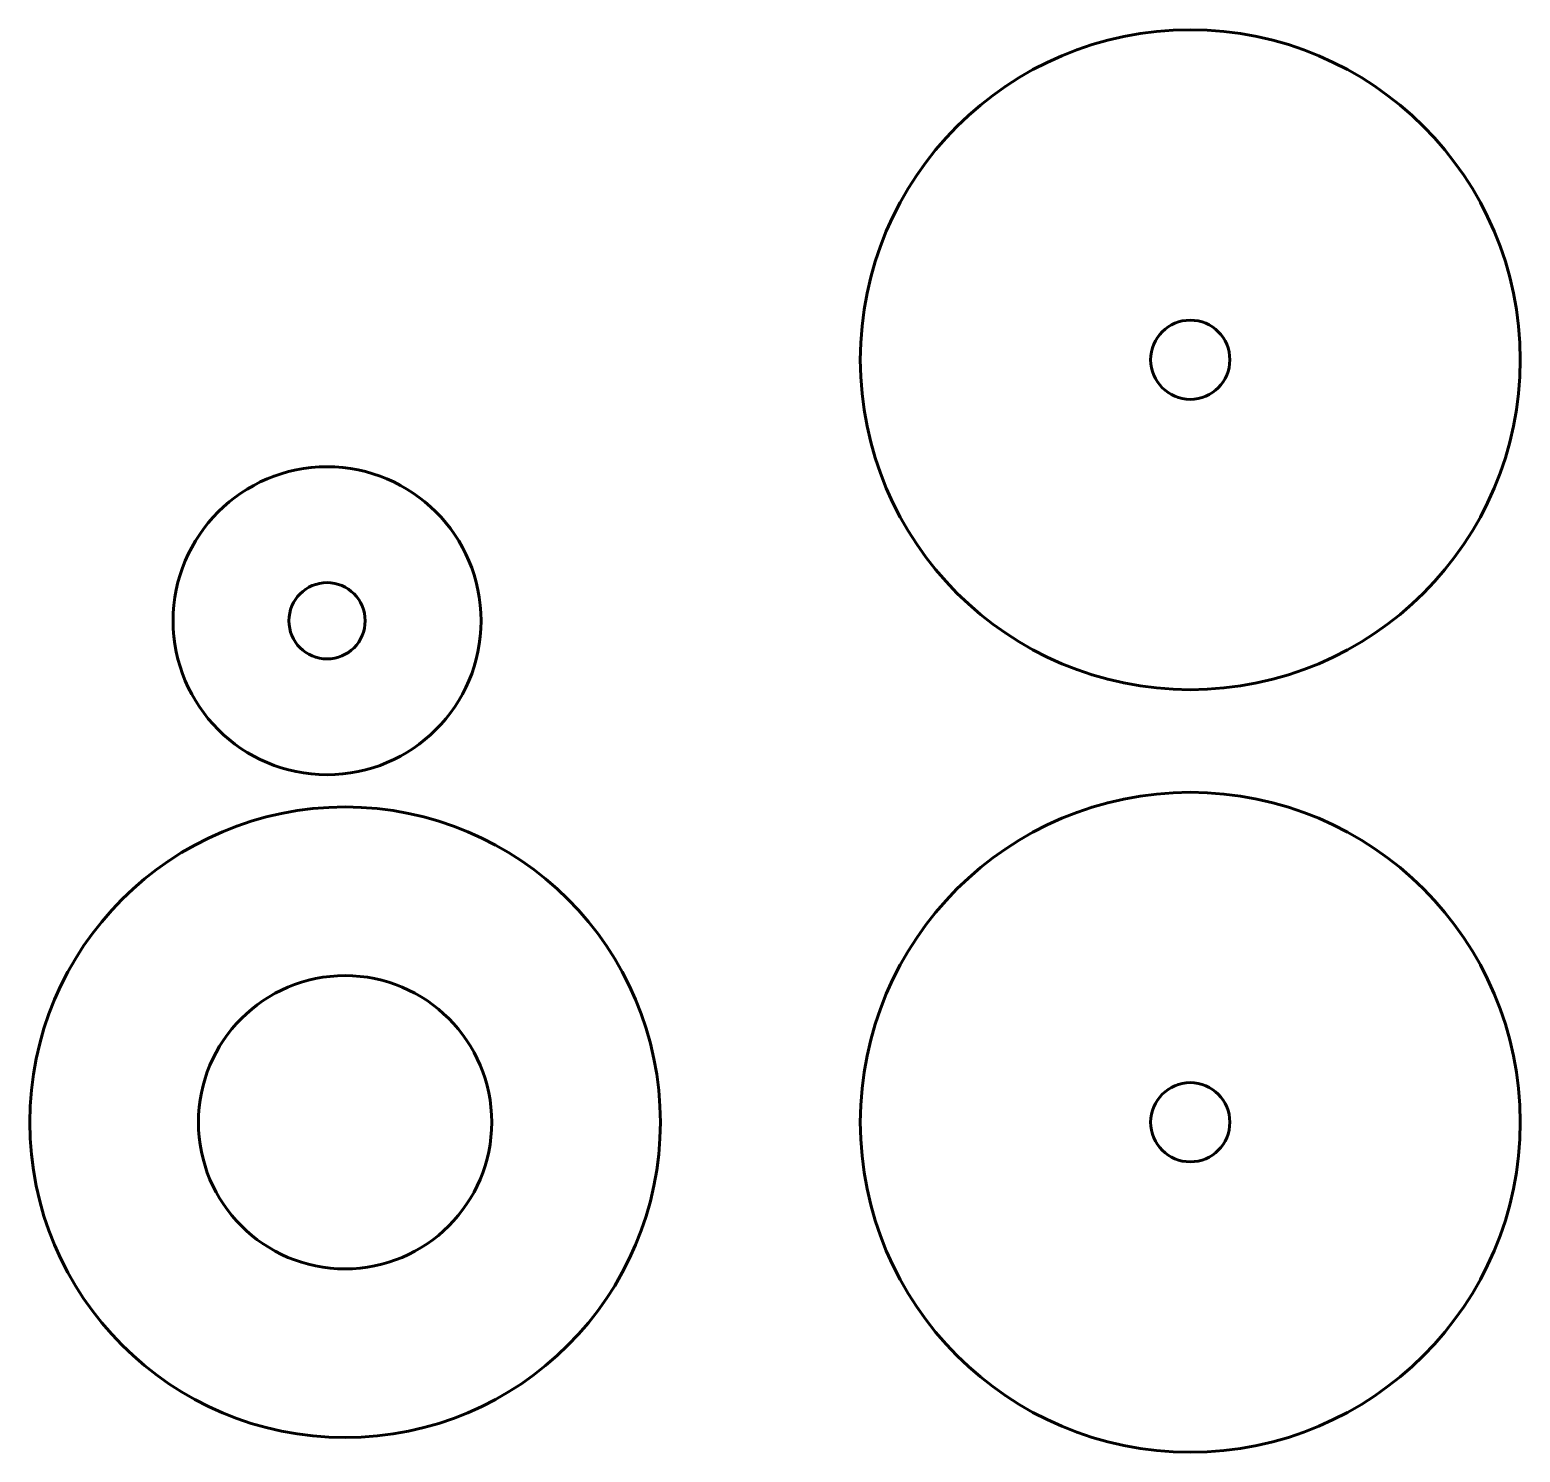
# Model space of a CAD drawing. Header units: millimetres. Extents: x -396 to 112, y -112 to 372.
import ezdxf

# ---------------------------------------------------------------- set-up
doc = ezdxf.new("R2010")
doc.units = ezdxf.units.MM
doc.linetypes.add('K5LT_BASIC', pattern=[0])

msp = doc.modelspace()

# ---------------------------------------------------------------- linework, layer by layer
at = {"color": 150, "linetype": 'K5LT_BASIC', "lineweight": 60}
for centre, radius in [((0, 260), 112.5), ((0, 260), 13.5), ((-294.33, 171), 52.5), ((-294.33, 171), 13), ((0, 0), 112.5), ((-288.19, 0), 107.5), ((-288.19, 0), 50), ((0, 0), 13.5)]:
    msp.add_circle(centre, radius, dxfattribs=at)

doc.saveas('drawing.dxf')
